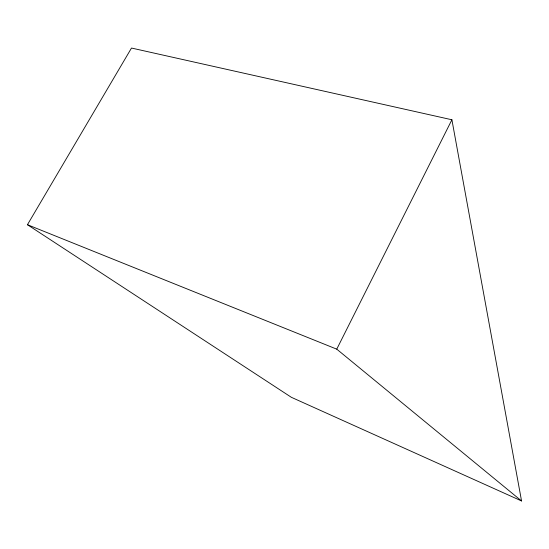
<?xml version="1.0" encoding="UTF-8"?>
<svg xmlns="http://www.w3.org/2000/svg" width="549" height="549" viewBox="0 0 549 549"><rect width="100%" height="100%" fill="white"/><g stroke="black" fill="none" stroke-linecap="round" stroke-linejoin="round"><path stroke-width="0.82" d="M521.55 500.956L336.757 349.157L451.902 119.771L131.499 48.044L27.45 224.713L291.347 397.298L521.55 500.956L451.902 119.771M27.45 224.713L336.757 349.157"/></g></svg>
